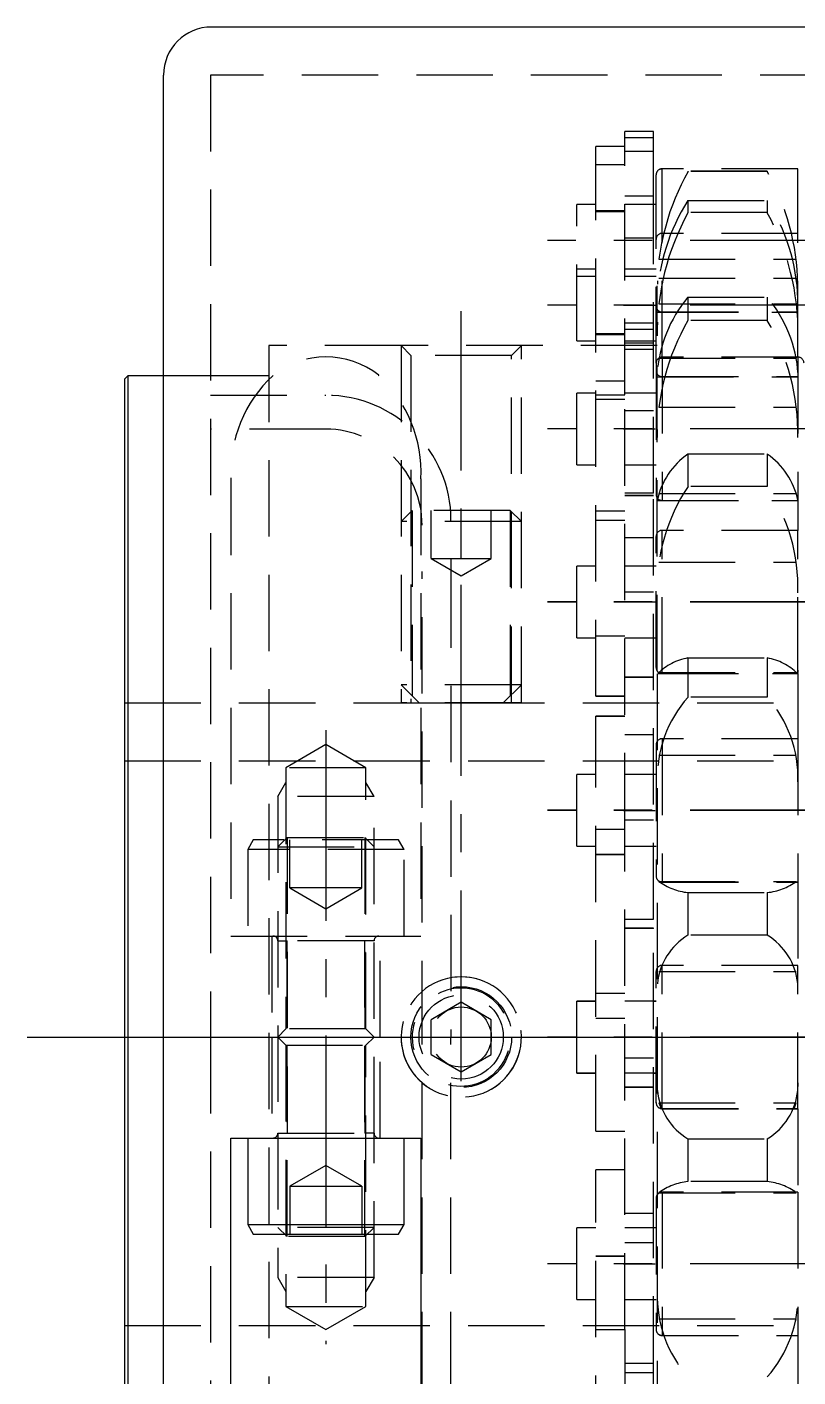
# Model space of a CAD drawing. Extents: x -8 to 371, y -8 to 402.
# Drawn here: x -8.1 to 56, y 65.7 to 178 of the extents above; entities that cross this region are included whole.
import ezdxf

# ---------------------------------------------------------------- set-up
doc = ezdxf.new("R2010")
doc.units = 0
doc.header["$LTSCALE"] = 0.5
doc.linetypes.add('CENTER', pattern=[50.8, 31.75, -6.35, 6.35, -6.35])
doc.linetypes.add('DASHED', pattern=[19.05, 12.7, -6.35])
for name, color, linetype in [('MSM_CENTER', 1, 'CENTER'), ('MSM_CONTINUOUS', 7, 'CONTINUOUS'), ('MSM_DASHED', 4, 'DASHED')]:
    doc.layers.add(name, color=color, linetype=linetype)

msp = doc.modelspace()

# ---------------------------------------------------------------- linework, layer by layer
at = {"layer": 'MSM_CENTER'}
for p, q in [((88.32, 160.25), (35.18, 160.25)), ((88.32, 160.25), (35.18, 160.25)), ((28, 90.32), (28, 154.38)), ((88.32, 154.88), (35.18, 154.88)), ((88.32, 154.88), (35.18, 154.88)), ((41.48, 154.88), (44.12, 154.88)), ((88.32, 144.58), (35.18, 144.58)), ((88.32, 144.58), (35.18, 144.58)), ((41.48, 144.58), (44.12, 144.58)), ((88.32, 130.19), (35.18, 130.19)), ((88.32, 130.18), (35.18, 130.18)), ((41.48, 130.19), (44.12, 130.19)), ((16.75, 119.53), (16.75, 68.47)), ((88.32, 112.86), (35.18, 112.86)), ((88.32, 112.85), (35.18, 112.85)), ((41.48, 112.85), (44.12, 112.85)), ((-8.1, 94), (131.6, 94)), ((88.32, 94), (35.18, 94)), ((88.32, 93.99), (35.18, 93.99)), ((41.48, 94), (44.12, 94)), ((88.32, 75.14), (35.18, 75.14)), ((88.32, 75.14), (35.18, 75.14)), ((41.48, 75.14), (44.12, 75.14))]:
    msp.add_line(p, q, dxfattribs=at)
at = {"layer": 'MSM_CONTINUOUS'}
for p, q in [((116.25, 178), (7.25, 178)), ((3.25, 94), (3.25, 174)), ((0.28, 149), (0, 148.72)), ((0, 148.72), (0, 39.28)), ((3.25, 149), (0.28, 149)), ((0.28, 149), (0.28, 39)), ((3.25, 94), (120.25, 94)), ((3.25, 14), (3.25, 94)), ((3.25, 94), (120.25, 94)), ((8.85, 47.57), (8.85, 85.6)), ((8.85, 85.6), (24.65, 85.6)), ((10.25, 85.6), (10.25, 78.4)), ((23.25, 78.4), (23.25, 85.6)), ((24.65, 85.6), (24.65, 47.57)), ((10.25, 78.4), (10.71, 77.6)), ((10.25, 78.4), (23.25, 78.4)), ((10.71, 77.6), (22.79, 77.6)), ((22.79, 77.6), (23.25, 78.4))]:
    msp.add_line(p, q, dxfattribs=at)
msp.add_arc((7.25, 174), 4, 90, 180, dxfattribs=at)
at = {"layer": 'MSM_DASHED'}
for p, q in [((7.15, 174), (7.15, 94)), ((116.35, 174), (7.15, 174)), ((44, 169.3), (41.6, 169.3)), ((41.6, 166.57), (41.6, 169.3)), ((44, 168.78), (41.6, 168.78)), ((44, 163.93), (44, 169.3)), ((41.6, 168.07), (39.2, 168.07)), ((39.2, 152.4), (39.2, 168.07)), ((41.6, 168.07), (39.2, 168.07)), ((39.2, 168.07), (39.2, 168.07)), ((41.6, 167.67), (44, 167.67)), ((39.2, 166.57), (41.6, 166.57)), ((39.2, 166.57), (41.6, 166.57)), ((41.6, 147.4), (41.6, 166.57)), ((44.7, 166.2), (44.7, 166.21)), ((56, 166.21), (44.7, 166.21)), ((56, 166.2), (44.7, 166.2)), ((44.7, 150.53), (44.7, 166.2)), ((56, 166.2), (56, 166.21)), ((56, 150.53), (56, 166.2)), ((44.2, 165.7), (44.2, 165.71)), ((44.2, 150.03), (44.2, 165.7)), ((53.45, 166), (46.85, 166)), ((46.85, 166), (46.85, 165.98)), ((53.45, 165.98), (46.85, 165.98)), ((53.45, 166), (53.45, 165.98)), ((44, 163.93), (41.6, 163.93)), ((44, 163.93), (41.6, 163.93)), ((44, 139.23), (44, 163.93)), ((39.2, 163.23), (37.6, 163.23)), ((37.6, 151.9), (37.6, 163.23)), ((37.6, 163.23), (37.6, 163.23)), ((39.2, 163.23), (37.6, 163.23)), ((44.2, 163.23), (41.6, 163.23)), ((44.2, 163.23), (41.6, 163.23)), ((46.85, 163.57), (53.45, 163.57)), ((46.85, 163.57), (46.85, 162.56)), ((53.45, 163.57), (53.45, 162.56)), ((41.6, 162.7), (39.2, 162.7)), ((41.6, 162.7), (39.2, 162.7)), ((39.2, 162.69), (41.6, 162.69)), ((39.2, 162.69), (41.6, 162.69)), ((39.2, 162.65), (41.6, 162.65)), ((39.2, 162.65), (41.6, 162.65)), ((53.45, 162.56), (46.85, 162.56)), ((56, 160.84), (44.7, 160.84)), ((56, 160.84), (44.7, 160.84)), ((44, 160.44), (41.6, 160.44)), ((44, 160.44), (41.6, 160.44)), ((44.68, 160.19), (44.44, 158.68)), ((44.44, 158.68), (55.86, 158.68)), ((39.2, 157.86), (37.6, 157.86)), ((39.2, 157.86), (37.6, 157.86)), ((37.6, 157.27), (39.2, 157.27)), ((37.6, 157.27), (39.2, 157.27)), ((44.2, 157.86), (41.6, 157.86)), ((44, 157.86), (41.6, 157.86)), ((41.6, 157.27), (44.2, 157.27)), ((41.6, 157.27), (44.2, 157.27)), ((44.2, 157.86), (44, 157.86)), ((44.3, 124.43), (44.3, 156.48)), ((44.44, 157.12), (55.86, 157.12)), ((44.68, 156.56), (44.44, 154.99)), ((44.44, 154.99), (55.86, 154.99)), ((46.85, 155.52), (53.45, 155.52)), ((46.85, 155.52), (46.85, 153.58)), ((53.45, 155.52), (53.45, 153.58)), ((56, 155.18), (56, 155.27)), ((44.3, 154.29), (56, 154.29)), ((44.7, 154.3), (56, 154.3)), ((44.7, 154.29), (56, 154.29)), ((44, 153.38), (41.6, 153.38)), ((44, 153.38), (41.6, 153.38)), ((44, 152.83), (41.6, 152.83)), ((53.45, 153.58), (46.85, 153.58)), ((37.6, 151.9), (39.2, 151.9)), ((37.6, 151.9), (39.2, 151.9)), ((41.6, 152.48), (39.2, 152.48)), ((41.6, 152.48), (39.2, 152.48)), ((39.2, 152.44), (41.6, 152.44)), ((39.2, 152.44), (41.6, 152.44)), ((39.2, 152.43), (41.6, 152.43)), ((39.2, 152.43), (41.6, 152.43)), ((41.6, 152.4), (39.2, 152.4)), ((39.2, 122.36), (39.2, 152.4)), ((41.6, 152.4), (39.2, 152.4)), ((41.6, 151.9), (44.2, 151.9)), ((41.6, 151.9), (44, 151.9)), ((44, 151.72), (41.6, 151.72)), ((44, 151.9), (44.2, 151.9)), ((23.02, 151.5), (12, 151.5)), ((12, 151.5), (12, 36.5)), ((23, 151.5), (23, 121.8)), ((23, 151.5), (23.81, 150.69)), ((44.3, 151.5), (23, 151.5)), ((23.81, 150.69), (23.81, 121.8)), ((32.19, 150.69), (23.81, 150.69)), ((32.19, 150.69), (33, 151.5)), ((32.19, 121.8), (32.19, 150.69)), ((33, 121.8), (33, 151.5)), ((41.6, 151.21), (44, 151.21)), ((44.44, 150.45), (55.86, 150.45)), ((56, 150.54), (44.7, 150.54)), ((56, 150.53), (44.7, 150.53)), ((44.7, 150.53), (44.7, 138.62)), ((55.84, 150.53), (55.86, 150.45)), ((56, 150.53), (56, 138.62)), ((44.2, 150.03), (44.2, 139.12)), ((7.15, 149), (3.25, 149)), ((12, 149), (3.25, 149)), ((39.2, 148.56), (41.6, 148.56)), ((39.2, 148.56), (41.6, 148.56)), ((44.3, 148.92), (56, 148.92)), ((44.7, 148.93), (56, 148.93)), ((44.7, 148.93), (56, 148.93)), ((7.15, 147.37), (16.75, 147.37)), ((37.6, 141.6), (37.6, 147.56)), ((39.2, 147.56), (37.6, 147.56)), ((37.6, 147.56), (37.6, 147.56)), ((39.2, 147.56), (37.6, 147.56)), ((39.2, 147.41), (41.6, 147.41)), ((39.2, 147.4), (41.6, 147.4)), ((44.2, 147.56), (41.6, 147.56)), ((44, 147.56), (41.6, 147.56)), ((41.6, 111.28), (41.6, 147.4)), ((44.2, 147.56), (44, 147.56)), ((44.68, 147.86), (44.44, 146.37)), ((39.2, 147.06), (41.6, 147.06)), ((39.2, 147.06), (41.6, 147.06)), ((44, 146.08), (41.6, 146.08)), ((44, 146.08), (41.6, 146.08)), ((44.44, 146.37), (55.86, 146.37)), ((16.75, 144.56), (7.15, 144.56)), ((37.6, 141.6), (39.2, 141.6)), ((37.6, 141.6), (39.2, 141.6)), ((41.6, 141.6), (44.2, 141.6)), ((41.6, 141.6), (44, 141.6)), ((44, 141.6), (44.2, 141.6)), ((46.85, 142.49), (53.45, 142.49)), ((46.85, 142.49), (46.85, 139.78)), ((53.45, 142.49), (53.45, 139.78)), ((8.85, 140.43), (8.85, 102.4)), ((24.65, 140.43), (24.65, 102.4)), ((44, 139.23), (41.6, 139.23)), ((44, 139.23), (41.6, 139.23)), ((44, 103.81), (44, 139.23)), ((53.45, 139.78), (46.85, 139.78)), ((44, 139.03), (41.6, 139.03)), ((44, 139.02), (41.6, 139.02)), ((44.3, 138.62), (56, 138.62)), ((44.44, 139.21), (55.86, 139.21)), ((44.7, 138.63), (56, 138.63)), ((44.7, 138.62), (56, 138.62)), ((56, 138.62), (56, 136.14)), ((23.92, 137.8), (23, 136.88)), ((32.08, 137.8), (23.92, 137.8)), ((23.92, 137.8), (23.92, 122.38)), ((25.5, 133.8), (25.5, 137.8)), ((28, 133.8), (28, 137.8)), ((30.5, 133.8), (30.5, 137.8)), ((33, 136.88), (32.08, 137.8)), ((32.08, 137.8), (32.08, 122.38)), ((39.2, 137.77), (41.6, 137.77)), ((39.2, 137.76), (41.6, 137.76)), ((39.2, 137), (41.6, 137)), ((39.2, 137), (41.6, 137)), ((33, 136.88), (23, 136.88)), ((56, 136.14), (44.7, 136.14)), ((44.7, 124.23), (44.7, 136.14)), ((56, 136.14), (44.7, 136.14)), ((44.7, 136.14), (44.7, 136.14)), ((56, 124.23), (56, 136.14)), ((41.6, 135.54), (44, 135.54)), ((41.6, 135.54), (44, 135.54)), ((44.2, 124.73), (44.2, 135.64)), ((44.2, 135.64), (44.2, 135.64)), ((25.5, 133.8), (30.5, 133.8)), ((25.5, 133.8), (28, 132.36)), ((27.13, 133.81), (27.15, 132.73)), ((28, 132.36), (30.5, 133.8)), ((24.75, 94), (24.75, 132.73)), ((27.15, 132.73), (27.15, 94)), ((37.6, 133.16), (37.6, 133.17)), ((39.2, 133.17), (37.6, 133.17)), ((37.6, 127.2), (37.6, 133.16)), ((39.2, 133.16), (37.6, 133.16)), ((44.2, 133.17), (41.6, 133.17)), ((44, 133.17), (41.6, 133.17)), ((44.2, 133.16), (44, 133.16)), ((44.44, 133.5), (55.86, 133.5)), ((44, 131.01), (41.6, 131.01)), ((44, 131), (41.6, 131)), ((37.6, 127.21), (39.2, 127.21)), ((37.6, 127.2), (39.2, 127.2)), ((39.2, 127.36), (41.6, 127.36)), ((39.2, 127.36), (41.6, 127.36)), ((41.6, 127.21), (44.2, 127.21)), ((41.6, 127.21), (44, 127.21)), ((44, 127.2), (44.2, 127.2)), ((46.85, 125.53), (53.45, 125.53)), ((46.85, 125.53), (46.85, 122.27)), ((53.45, 125.53), (53.45, 122.27)), ((44, 123.92), (41.6, 123.92)), ((44, 123.91), (41.6, 123.91)), ((44.3, 124.22), (44.3, 63.74)), ((44.35, 124.23), (55.95, 124.23)), ((44.44, 124.31), (55.86, 124.31)), ((44.7, 124.23), (56, 124.23)), ((44.7, 124.23), (56, 124.23)), ((55.84, 124.34), (55.86, 124.31)), ((55.95, 124.23), (55.86, 124.31)), ((56, 124.5), (55.99, 124.32)), ((55.99, 124.32), (55.99, 124.31)), ((56, 124.23), (56, 118.8)), ((23, 123.3), (24.5, 121.8)), ((33, 123.3), (23, 123.3)), ((31.5, 121.8), (33, 123.3)), ((0, 121.8), (56, 121.8)), ((33, 121.8), (23, 121.8)), ((23, 121.8), (33, 121.8)), ((39.2, 122.37), (41.6, 122.37)), ((39.2, 122.36), (41.6, 122.36)), ((53.45, 122.27), (46.85, 122.27)), ((39.2, 120.67), (39.2, 120.68)), ((41.6, 120.68), (39.2, 120.68)), ((41.6, 120.67), (39.2, 120.67)), ((39.2, 86.17), (39.2, 120.67)), ((44, 119.13), (41.6, 119.13)), ((44, 119.12), (41.6, 119.12)), ((16.75, 118.32), (13.43, 116.4)), ((20.07, 116.4), (16.75, 118.32)), ((44.2, 118.3), (44.2, 118.31)), ((44.2, 118.3), (44.2, 107.39)), ((56, 118.81), (44.7, 118.81)), ((44.7, 118.8), (44.7, 118.81)), ((56, 118.8), (44.7, 118.8)), ((44.7, 118.8), (44.7, 106.89)), ((56, 118.8), (56, 106.89)), ((0, 116.96), (56, 116.96)), ((44.44, 117.43), (55.86, 117.43)), ((13.43, 116.4), (13.43, 94.68)), ((20.07, 116.4), (13.43, 116.4)), ((20.07, 94.68), (20.07, 116.4)), ((37.6, 115.83), (37.6, 115.84)), ((39.2, 115.84), (37.6, 115.84)), ((37.6, 109.87), (37.6, 115.83)), ((39.2, 115.83), (37.6, 115.83)), ((44.2, 115.83), (41.6, 115.83)), ((44, 115.83), (41.6, 115.83)), ((44.2, 115.84), (44, 115.84)), ((12.75, 114), (13.43, 115.17)), ((20.75, 114), (20.07, 115.17)), ((12.75, 114), (12.75, 86)), ((20.75, 114), (12.75, 114)), ((20.75, 86), (20.75, 114)), ((39.2, 111.29), (41.6, 111.29)), ((39.2, 111.28), (41.6, 111.28)), ((44, 112.04), (41.6, 112.04)), ((44, 112.03), (41.6, 112.03)), ((41.6, 69.68), (41.6, 111.28)), ((10.71, 110.4), (10.25, 109.6)), ((22.79, 110.4), (10.71, 110.4)), ((13.52, 110.6), (12.75, 109.83)), ((13.52, 110.6), (19.98, 110.6)), ((13.52, 110.6), (13.52, 86)), ((13.75, 106.4), (13.75, 110.4)), ((19.75, 106.4), (19.75, 110.4)), ((20.75, 109.83), (19.98, 110.6)), ((19.98, 110.6), (19.98, 86)), ((23.25, 109.6), (22.79, 110.4)), ((10.25, 109.6), (10.25, 102.4)), ((23.25, 109.6), (10.25, 109.6)), ((12.75, 109.83), (20.75, 109.83)), ((23.25, 102.4), (23.25, 109.6)), ((37.6, 109.88), (39.2, 109.88)), ((37.6, 109.87), (39.2, 109.87)), ((39.2, 109.2), (41.6, 109.2)), ((39.2, 109.19), (41.6, 109.19)), ((41.6, 109.87), (44.2, 109.87)), ((41.6, 109.87), (44, 109.87)), ((44, 109.88), (44.2, 109.88)), ((44.44, 106.95), (55.86, 106.95)), ((44.7, 106.9), (56, 106.9)), ((44.7, 106.89), (56, 106.89)), ((55.81, 106.89), (55.83, 106.92)), ((55.83, 106.92), (55.86, 106.95)), ((56, 106.89), (56, 99.95)), ((19.75, 106.4), (13.75, 106.4)), ((13.75, 106.4), (16.75, 104.67)), ((16.75, 104.67), (19.75, 106.4)), ((46.85, 106.02), (53.45, 106.02)), ((46.85, 106.02), (46.85, 102.47)), ((53.45, 106.02), (53.45, 102.47)), ((41.6, 103.81), (44, 103.81)), ((41.6, 103.81), (44, 103.81)), ((8.85, 102.4), (24.65, 102.4)), ((12.25, 102.4), (12.25, 94)), ((21.25, 94), (21.25, 102.4)), ((44, 103.05), (41.6, 103.05)), ((44, 103.04), (41.6, 103.04)), ((44, 103.04), (44, 103.05)), ((44, 66.09), (44, 103.04)), ((53.45, 102.47), (46.85, 102.47)), ((20.75, 102), (12.75, 102)), ((12.75, 102), (13.52, 102)), ((13.52, 77.4), (13.52, 102)), ((19.98, 77.4), (19.98, 102)), ((20.75, 102), (19.98, 102)), ((56, 99.96), (44.7, 99.96)), ((44.7, 99.96), (44.7, 99.95)), ((56, 99.95), (44.7, 99.95)), ((44.7, 88.04), (44.7, 99.95)), ((56, 88.04), (56, 99.95)), ((44.2, 99.46), (44.2, 99.45)), ((44.2, 88.54), (44.2, 99.45)), ((44.44, 99.46), (55.86, 99.46)), ((28, 96.89), (25.5, 95.44)), ((30.5, 95.44), (28, 96.89)), ((37.6, 96.97), (37.6, 96.98)), ((39.2, 96.98), (37.6, 96.98)), ((39.2, 96.97), (37.6, 96.97)), ((37.6, 91.01), (37.6, 96.97)), ((39.2, 97.66), (41.6, 97.66)), ((39.2, 97.65), (41.6, 97.65)), ((44.2, 96.98), (41.6, 96.98)), ((44, 96.98), (41.6, 96.98)), ((44.2, 96.97), (44, 96.97)), ((25.5, 92.56), (25.5, 95.44)), ((30.5, 92.56), (30.5, 95.44)), ((39.2, 95.57), (41.6, 95.57)), ((39.2, 95.56), (41.6, 95.56)), ((13.43, 94.68), (12.75, 94)), ((20.07, 94.68), (13.43, 94.68)), ((20.75, 94), (20.07, 94.68)), ((7.15, 94), (7.15, 14)), ((12.25, 94), (12.25, 85.6)), ((12.75, 94), (13.43, 93.32)), ((13.43, 93.32), (13.43, 71.6)), ((13.43, 93.32), (20.07, 93.32)), ((20.07, 93.32), (20.75, 94)), ((20.07, 71.6), (20.07, 93.32)), ((21.25, 85.6), (21.25, 94)), ((24.75, 55.27), (24.75, 94)), ((27.15, 55.27), (27.15, 94)), ((25.5, 92.56), (28, 91.11)), ((28, 91.11), (30.5, 92.56)), ((44, 92.25), (41.6, 92.25)), ((44, 92.24), (41.6, 92.24)), ((37.6, 91.02), (39.2, 91.02)), ((37.6, 91.01), (39.2, 91.01)), ((41.6, 91.02), (44.2, 91.02)), ((41.6, 91.02), (44, 91.02)), ((44, 91.01), (44.2, 91.01)), ((44, 89.82), (41.6, 89.82)), ((56, 90.18), (56, 89.88)), ((44, 89.81), (41.6, 89.81)), ((44.44, 88.54), (55.86, 88.54)), ((44.44, 88.54), (44.62, 88.05)), ((44.7, 88.05), (56, 88.05)), ((44.7, 88.04), (56, 88.04)), ((55.67, 88.04), (55.83, 88.45)), ((55.83, 88.45), (55.86, 88.54)), ((56, 88.04), (56, 81.09)), ((12.75, 86), (12.75, 74)), ((12.75, 86), (20.75, 86)), ((12.75, 86), (13.52, 86)), ((20.75, 86), (19.98, 86)), ((20.75, 74), (20.75, 86)), ((39.2, 86.18), (41.6, 86.18)), ((39.2, 86.17), (41.6, 86.17)), ((46.85, 85.53), (46.85, 81.98)), ((46.85, 85.53), (53.45, 85.53)), ((53.45, 85.53), (53.45, 81.98)), ((16.75, 83.33), (13.75, 81.6)), ((19.75, 81.6), (16.75, 83.33)), ((39.2, 49.99), (39.2, 82.96)), ((41.6, 82.96), (39.2, 82.96)), ((39.2, 82.96), (39.2, 82.96)), ((41.6, 82.96), (39.2, 82.96)), ((53.45, 81.98), (46.85, 81.98)), ((13.75, 81.6), (13.75, 77.6)), ((13.75, 81.6), (19.75, 81.6)), ((19.75, 81.6), (19.75, 77.6)), ((44.41, 81), (44.44, 81.05)), ((44.44, 81.05), (55.86, 81.05)), ((56, 81.1), (44.7, 81.1)), ((44.7, 81.09), (44.7, 81.1)), ((56, 81.09), (44.7, 81.09)), ((44.7, 81.09), (44.7, 69.18)), ((55.86, 81.05), (55.82, 81.09)), ((56, 81.09), (56, 69.18)), ((44.2, 80.59), (44.2, 80.6)), ((44.2, 80.59), (44.2, 69.68)), ((44, 79.33), (41.6, 79.33)), ((44, 79.32), (41.6, 79.32)), ((12.75, 78.17), (13.52, 77.4)), ((20.75, 78.17), (12.75, 78.17)), ((19.98, 77.4), (20.75, 78.17)), ((39.2, 78.12), (37.6, 78.12)), ((37.6, 72.16), (37.6, 78.12)), ((39.2, 78.12), (37.6, 78.12)), ((37.6, 78.12), (37.6, 78.12)), ((44.2, 78.12), (41.6, 78.12)), ((44, 78.12), (41.6, 78.12)), ((44.2, 78.12), (44, 78.12)), ((19.98, 77.4), (13.52, 77.4)), ((44, 76.9), (41.6, 76.9)), ((44, 76.89), (41.6, 76.89)), ((39.2, 75.8), (41.6, 75.8)), ((39.2, 75.79), (41.6, 75.79)), ((20.75, 74), (12.75, 74)), ((12.75, 74), (13.43, 72.83)), ((20.75, 74), (20.07, 72.83)), ((37.6, 72.16), (39.2, 72.16)), ((37.6, 72.16), (39.2, 72.16)), ((41.6, 72.16), (44.2, 72.16)), ((41.6, 72.16), (44, 72.16)), ((44, 72.16), (44.2, 72.16)), ((13.43, 71.6), (16.75, 69.68)), ((13.43, 71.6), (20.07, 71.6)), ((16.75, 69.68), (20.07, 71.6)), ((0, 70), (56, 70)), ((39.2, 69.69), (41.6, 69.69)), ((39.2, 69.68), (41.6, 69.68)), ((41.6, 69.68), (41.6, 34.37)), ((44.44, 70.57), (55.86, 70.57)), ((55.83, 70.4), (55.86, 70.57)), ((44.7, 69.19), (56, 69.19)), ((44.7, 69.18), (56, 69.18)), ((56, 69.18), (56, 63.76)), ((44, 66.86), (41.6, 66.86)), ((44, 66.85), (41.6, 66.85)), ((41.6, 66.1), (44, 66.1)), ((41.6, 66.09), (44, 66.09)), ((44, 34.37), (44, 66.09))]:
    msp.add_line(p, q, dxfattribs=at)
for radius in [4.19, 3.5, 2.5]:
    msp.add_circle((28, 94), radius, dxfattribs=at)
for centre, radius, start, end in [((44.7, 165.71), 0.5, 90, 180), ((44.7, 165.7), 0.5, 90, 180), ((64.05, 156.27), 19.74, 150.5603, 179.0352), ((36.25, 156.27), 19.74, 0.9648, 29.4397), ((60.51, 154.82), 16.22, 147.3776, 177.9069), ((39.79, 154.82), 16.22, 2.0931, 32.6224), ((64.93, 152.61), 20.63, 151.1879, 180.8402), ((35.37, 152.61), 20.63, 359.1598, 28.8121), ((44.7, 160.34), 0.5, 90, 180), ((44.7, 160.34), 0.5, 90, 180), ((55.27, 148.45), 11, 139.9923, 176.4297), ((45.03, 148.45), 11, 3.5703, 40.0077), ((44.7, 154.8), 0.5, 180, 270), ((44.7, 154.79), 0.5, 180, 270), ((63.26, 144.09), 18.96, 149.936, 180.6869), ((37.04, 144.09), 18.96, 359.3131, 30.064), ((16.75, 143.46), 7.1, 51.8066, 128.1934), ((44.7, 150.04), 0.5, 90, 180), ((44.7, 150.03), 0.5, 90, 180), ((56, 150.04), 0.5, 0, 90), ((44.7, 149.43), 0.5, 180, 270), ((44.7, 149.43), 0.5, 180, 270), ((19.8, 140.98), 10.96, 132.7304, 182.8857), ((13.7, 140.98), 10.96, 357.1143, 47.2696), ((16.75, 136.97), 10.4, 0, 90), ((16.75, 136.56), 8, 0, 90), ((50.45, 137.34), 6.28, 124.9457, 167.992), ((49.85, 137.34), 6.28, 12.008, 55.0543), ((59.35, 131.39), 15.05, 146.1004, 181.738), ((40.95, 131.39), 15.05, 358.262, 33.8996), ((44.7, 139.13), 0.5, 180, 270), ((44.7, 139.12), 0.5, 180, 270), ((44.7, 135.64), 0.5, 90, 180), ((44.7, 135.64), 0.5, 90, 180), ((44.7, 124.73), 0.5, 180, 270), ((44.7, 124.73), 0.5, 180, 270), ((47.55, 121.14), 4.44, 99.0514, 136.01), ((52.75, 121.14), 4.44, 43.99, 80.9486), ((54.41, 115.55), 10.11, 138.3409, 181.7853), ((45.89, 115.55), 10.11, 358.2147, 41.6591), ((44.7, 118.31), 0.5, 90, 180), ((44.7, 118.3), 0.5, 90, 180), ((44.7, 107.4), 0.5, 180, 270), ((44.7, 107.39), 0.5, 180, 270), ((47.37, 110.96), 4.97, 233.8593, 263.9972), ((52.93, 110.96), 4.97, 276.0028, 306.1407), ((12.35, 102), 0.4, 0, 90), ((21.15, 102), 0.4, 90, 180), ((49.61, 97.92), 5.32, 121.1866, 174.396), ((50.69, 97.92), 5.32, 5.604, 58.8134), ((44.7, 99.46), 0.5, 90, 180), ((44.7, 99.45), 0.5, 90, 180), ((28, 94), 5, 75, 15), ((28, 94), 5, 165, 105), ((28, 94), 4.08, 255, 195), ((49.61, 90.08), 5.32, 185.604, 238.8134), ((50.69, 90.08), 5.32, 301.1866, 354.396), ((44.7, 88.55), 0.5, 180, 270), ((44.7, 88.54), 0.5, 180, 270), ((12.35, 86), 0.4, 270, 0), ((21.15, 86), 0.4, 180, 270), ((47.37, 77.04), 4.97, 96.0028, 126.1407), ((52.93, 77.04), 4.97, 53.8593, 83.9972), ((44.7, 80.6), 0.5, 90, 180), ((44.7, 80.59), 0.5, 90, 180), ((54.41, 72.45), 10.11, 178.2147, 221.6591), ((45.89, 72.45), 10.11, 318.3409, 1.7853), ((44.7, 69.69), 0.5, 180, 270), ((44.7, 69.68), 0.5, 180, 270)]:
    msp.add_arc(centre, radius, start, end, dxfattribs=at)

doc.saveas('drawing.dxf')
